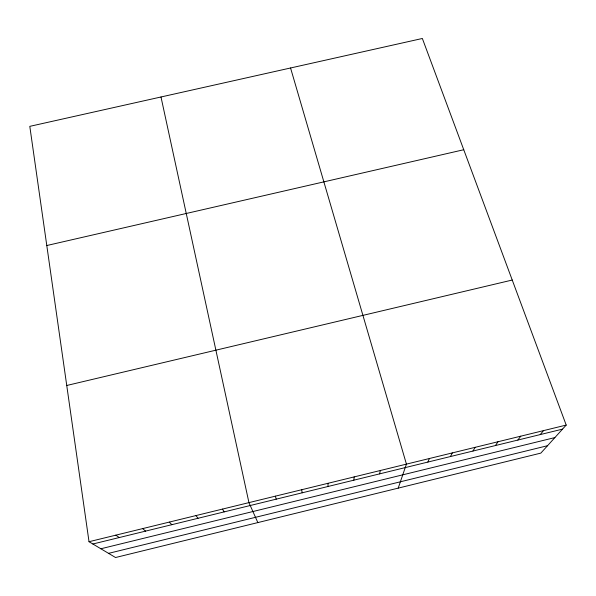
<?xml version="1.0" encoding="UTF-8"?>
<svg xmlns="http://www.w3.org/2000/svg" width="596" height="596" viewBox="0 0 596 596"><rect width="100%" height="100%" fill="white"/><g stroke="black" fill="none" stroke-linecap="round" stroke-linejoin="round"><path stroke-width="0.89" d="M353.83 480.182L354.203 476.897M379.57 473.887L380.352 470.505M398.202 488.124L406.435 464.128L290.557 67.989M427.861 462.071L429.411 458.51M450.427 456.551L452.334 452.908M472.948 451.045L475.213 447.32M495.418 445.547L498.032 441.74M517.835 440.064L520.807 436.175M540.207 434.596L543.53 430.617M566.2 425.075L540.833 453.109L115.549 557.521L89.02 541.712L29.8 126.352L422.355 38.479L566.2 425.075L89.02 541.712M92.872 544.006L562.527 429.135M100.866 548.767L554.891 437.576M108.561 553.356L547.53 445.711M66.745 385.478L512.232 280.038M46.793 245.522L463.748 149.73M115.84 535.156L119.26 537.555M142.6 528.615L145.588 531.111M169.286 522.096L171.849 524.689M195.905 515.585L198.043 518.282M222.457 509.096L224.17 511.889M257.845 522.588L248.942 502.622L160.994 96.984M275.359 496.17L276.231 499.157M301.71 489.726L302.165 492.817M327.986 483.304L328.031 486.492"/></g></svg>
